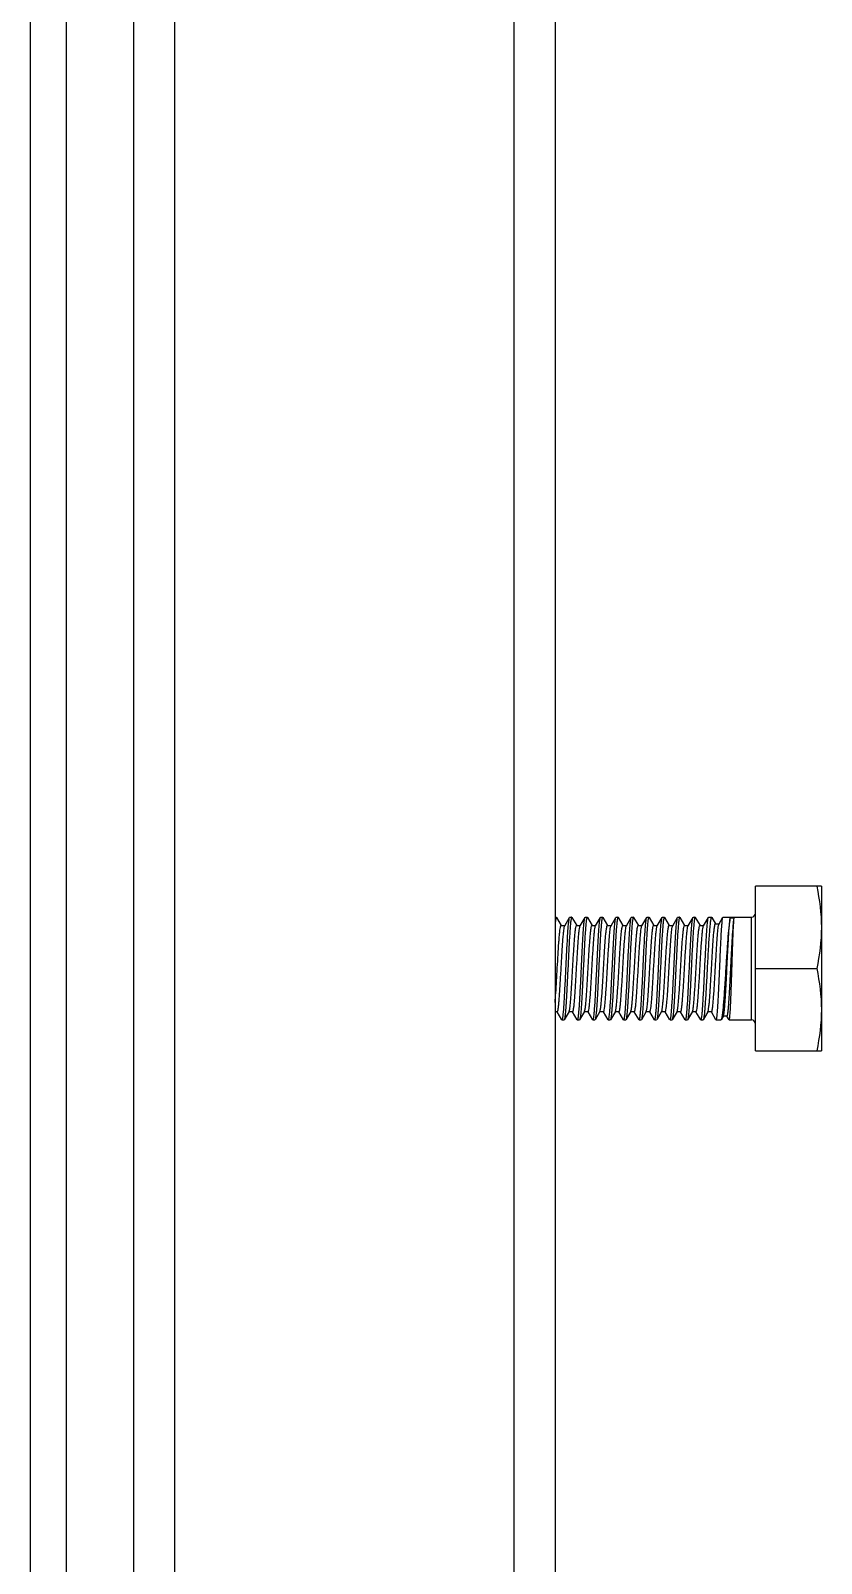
# Model space of a CAD drawing. Header units: inches. Extents: x -1293886 to -986005, y -15154 to 203628.
# Drawn here: x -1241592 to -1241330, y 86921 to 87429 of the extents above; entities that cross this region are included whole.
import ezdxf

# ---------------------------------------------------------------- set-up
doc = ezdxf.new("R2010")
doc.units = ezdxf.units.IN
doc.header["$LTSCALE"] = 100
doc.header["$MEASUREMENT"] = 0
doc.layers.add('W_DIM', color=4, linetype='Continuous')

# ---------------------------------------------------------------- blocks, each defined once
blk = doc.blocks.new('1111')
at = {"layer": 'W_DIM', "color": 7}
for p, q in [((-2281077.99, 1711095.34), (-2281077.99, 1712238.08)), ((-2281066.07, 1711244.55), (-2281066.07, 1712187.7)), ((-2281043.92, 1712124), (-2281043.92, 1710992.58)), ((-2281030.28, 1712124), (-2281030.28, 1710992.58)), ((-2280917.82, 1712124), (-2280917.82, 1710992.58)), ((-2280904.19, 1712124), (-2280904.19, 1710992.58)), ((-2280815.92, 1711646.04), (-2280837.73, 1711646.04)), ((-2280837.73, 1711591.52), (-2280837.73, 1711646.04)), ((-2280815.92, 1711646.04), (-2280815.92, 1711591.52)), ((-2280904.19, 1711635.82), (-2280903.76, 1711635.82)), ((-2280903.7, 1711635.76), (-2280903.76, 1711635.82)), ((-2280903.7, 1711635.76), (-2280902.13, 1711633.06)), ((-2280902.17, 1711633.06), (-2280900.93, 1711633.06)), ((-2280900.97, 1711632.99), (-2280899.36, 1711635.76)), ((-2280899.36, 1711635.76), (-2280899.29, 1711635.82)), ((-2280899.29, 1711635.82), (-2280898.65, 1711635.82)), ((-2280898.58, 1711635.76), (-2280898.65, 1711635.82)), ((-2280898.58, 1711635.76), (-2280897.02, 1711633.06)), ((-2280897.06, 1711633.06), (-2280895.82, 1711633.06)), ((-2280895.86, 1711632.99), (-2280894.25, 1711635.76)), ((-2280894.25, 1711635.76), (-2280894.18, 1711635.82)), ((-2280894.18, 1711635.82), (-2280893.54, 1711635.82)), ((-2280893.47, 1711635.76), (-2280893.54, 1711635.82)), ((-2280893.47, 1711635.76), (-2280891.91, 1711633.06)), ((-2280891.95, 1711633.06), (-2280890.71, 1711633.06)), ((-2280890.75, 1711632.99), (-2280889.13, 1711635.76)), ((-2280889.13, 1711635.76), (-2280889.07, 1711635.82)), ((-2280889.07, 1711635.82), (-2280888.43, 1711635.82)), ((-2280888.36, 1711635.76), (-2280888.43, 1711635.82)), ((-2280888.36, 1711635.76), (-2280886.79, 1711633.06)), ((-2280886.83, 1711633.06), (-2280885.6, 1711633.06)), ((-2280885.64, 1711632.99), (-2280884.02, 1711635.76)), ((-2280884.02, 1711635.76), (-2280883.96, 1711635.82)), ((-2280883.96, 1711635.82), (-2280883.32, 1711635.82)), ((-2280883.25, 1711635.76), (-2280883.32, 1711635.82)), ((-2280883.25, 1711635.76), (-2280881.68, 1711633.06)), ((-2280881.72, 1711633.06), (-2280880.48, 1711633.06)), ((-2280880.52, 1711632.99), (-2280878.91, 1711635.76)), ((-2280878.91, 1711635.76), (-2280878.84, 1711635.82)), ((-2280878.84, 1711635.82), (-2280878.2, 1711635.82)), ((-2280878.14, 1711635.76), (-2280876.57, 1711633.06)), ((-2280876.61, 1711633.06), (-2280875.37, 1711633.06)), ((-2280875.41, 1711632.99), (-2280873.8, 1711635.76)), ((-2280873.8, 1711635.76), (-2280873.73, 1711635.82)), ((-2280873.73, 1711635.82), (-2280873.09, 1711635.82)), ((-2280873.02, 1711635.76), (-2280873.09, 1711635.82)), ((-2280873.02, 1711635.76), (-2280871.46, 1711633.06)), ((-2280871.5, 1711633.06), (-2280870.26, 1711633.06)), ((-2280870.3, 1711632.99), (-2280868.69, 1711635.76)), ((-2280868.69, 1711635.76), (-2280868.62, 1711635.82)), ((-2280868.62, 1711635.82), (-2280867.98, 1711635.82)), ((-2280867.91, 1711635.76), (-2280867.98, 1711635.82)), ((-2280867.91, 1711635.76), (-2280866.35, 1711633.06)), ((-2280866.39, 1711633.06), (-2280865.15, 1711633.06)), ((-2280865.19, 1711632.99), (-2280863.58, 1711635.76)), ((-2280863.58, 1711635.76), (-2280863.51, 1711635.82)), ((-2280863.51, 1711635.82), (-2280862.87, 1711635.82)), ((-2280862.8, 1711635.76), (-2280862.87, 1711635.82)), ((-2280862.8, 1711635.76), (-2280861.23, 1711633.06)), ((-2280861.27, 1711633.06), (-2280860.04, 1711633.06)), ((-2280860.08, 1711632.99), (-2280858.46, 1711635.76)), ((-2280858.46, 1711635.76), (-2280858.4, 1711635.82)), ((-2280858.4, 1711635.82), (-2280857.76, 1711635.82)), ((-2280857.69, 1711635.76), (-2280856.12, 1711633.06)), ((-2280856.16, 1711633.06), (-2280854.92, 1711633.06)), ((-2280854.96, 1711632.99), (-2280853.35, 1711635.76)), ((-2280853.35, 1711635.76), (-2280853.28, 1711635.82)), ((-2280853.28, 1711635.82), (-2280852.32, 1711635.82)), ((-2280852.23, 1711635.74), (-2280852.32, 1711635.82)), ((-2280852.23, 1711635.74), (-2280851, 1711633.63)), ((-2280851.04, 1711633.63), (-2280849.8, 1711633.63)), ((-2280849.84, 1711633.56), (-2280848.55, 1711635.78)), ((-2280848.55, 1711635.78), (-2280848.5, 1711635.82)), ((-2280848.5, 1711635.82), (-2280839.1, 1711635.82)), ((-2280844.84, 1711635.43), (-2280846.11, 1711635.43)), ((-2280839.1, 1711601.74), (-2280839.1, 1711635.82)), ((-2280837.73, 1711618.78), (-2280817.46, 1711618.78)), ((-2280903.45, 1711604.5), (-2280904.19, 1711604.5)), ((-2280901.91, 1711601.8), (-2280903.49, 1711604.5)), ((-2280901.91, 1711601.8), (-2280901.85, 1711601.74)), ((-2280901.85, 1711601.74), (-2280901.21, 1711601.74)), ((-2280901.14, 1711601.8), (-2280901.21, 1711601.74)), ((-2280899.53, 1711604.57), (-2280901.14, 1711601.8)), ((-2280898.34, 1711604.5), (-2280899.57, 1711604.5)), ((-2280899.53, 1711604.57), (-2280899.49, 1711604.66)), ((-2280896.8, 1711601.8), (-2280898.38, 1711604.5)), ((-2280896.8, 1711601.8), (-2280896.74, 1711601.74)), ((-2280896.74, 1711601.74), (-2280896.1, 1711601.74)), ((-2280896.03, 1711601.8), (-2280896.1, 1711601.74)), ((-2280894.42, 1711604.57), (-2280896.03, 1711601.8)), ((-2280893.22, 1711604.5), (-2280894.46, 1711604.5)), ((-2280894.42, 1711604.57), (-2280894.38, 1711604.66)), ((-2280891.69, 1711601.8), (-2280893.26, 1711604.5)), ((-2280891.69, 1711601.8), (-2280891.62, 1711601.74)), ((-2280891.62, 1711601.74), (-2280890.98, 1711601.74)), ((-2280890.92, 1711601.8), (-2280890.98, 1711601.74)), ((-2280889.31, 1711604.57), (-2280890.92, 1711601.8)), ((-2280888.11, 1711604.5), (-2280889.35, 1711604.5)), ((-2280889.31, 1711604.57), (-2280889.27, 1711604.65)), ((-2280886.58, 1711601.8), (-2280888.15, 1711604.5)), ((-2280886.58, 1711601.8), (-2280886.51, 1711601.74)), ((-2280886.51, 1711601.74), (-2280885.87, 1711601.74)), ((-2280885.8, 1711601.8), (-2280885.87, 1711601.74)), ((-2280884.2, 1711604.57), (-2280885.8, 1711601.8)), ((-2280883, 1711604.5), (-2280884.24, 1711604.5)), ((-2280884.2, 1711604.57), (-2280884.16, 1711604.65)), ((-2280881.47, 1711601.8), (-2280883.04, 1711604.5)), ((-2280881.47, 1711601.8), (-2280881.4, 1711601.74)), ((-2280881.4, 1711601.74), (-2280880.76, 1711601.74)), ((-2280880.69, 1711601.8), (-2280880.76, 1711601.74)), ((-2280879.09, 1711604.57), (-2280880.69, 1711601.8)), ((-2280877.89, 1711604.5), (-2280879.13, 1711604.5)), ((-2280879.09, 1711604.57), (-2280879.05, 1711604.65)), ((-2280876.35, 1711601.8), (-2280877.93, 1711604.5)), ((-2280876.35, 1711601.8), (-2280876.29, 1711601.74)), ((-2280876.29, 1711601.74), (-2280875.65, 1711601.74)), ((-2280875.58, 1711601.8), (-2280875.65, 1711601.74)), ((-2280873.97, 1711604.57), (-2280875.58, 1711601.8)), ((-2280872.78, 1711604.5), (-2280874.01, 1711604.5)), ((-2280871.24, 1711601.8), (-2280872.82, 1711604.5)), ((-2280871.24, 1711601.8), (-2280871.18, 1711601.74)), ((-2280871.18, 1711601.74), (-2280870.54, 1711601.74)), ((-2280868.86, 1711604.57), (-2280870.47, 1711601.8)), ((-2280867.66, 1711604.5), (-2280868.9, 1711604.5)), ((-2280868.86, 1711604.57), (-2280868.83, 1711604.64)), ((-2280866.13, 1711601.8), (-2280867.7, 1711604.5)), ((-2280866.06, 1711601.74), (-2280865.42, 1711601.74)), ((-2280865.36, 1711601.8), (-2280865.42, 1711601.74)), ((-2280863.75, 1711604.57), (-2280865.36, 1711601.8)), ((-2280862.55, 1711604.5), (-2280863.79, 1711604.5)), ((-2280863.75, 1711604.57), (-2280863.72, 1711604.64)), ((-2280861.02, 1711601.8), (-2280862.59, 1711604.5)), ((-2280861.02, 1711601.8), (-2280860.95, 1711601.74)), ((-2280860.95, 1711601.74), (-2280860.31, 1711601.74)), ((-2280860.24, 1711601.8), (-2280860.31, 1711601.74)), ((-2280858.64, 1711604.57), (-2280860.24, 1711601.8)), ((-2280857.44, 1711604.5), (-2280858.68, 1711604.5)), ((-2280858.64, 1711604.57), (-2280858.61, 1711604.63)), ((-2280855.91, 1711601.8), (-2280857.48, 1711604.5)), ((-2280855.91, 1711601.8), (-2280855.84, 1711601.74)), ((-2280855.84, 1711601.74), (-2280855.14, 1711601.74)), ((-2280855.07, 1711601.81), (-2280855.14, 1711601.74)), ((-2280853.52, 1711604.47), (-2280855.07, 1711601.81)), ((-2280852.32, 1711604.4), (-2280853.56, 1711604.4)), ((-2280850.84, 1711601.79), (-2280852.36, 1711604.4)), ((-2280850.84, 1711601.79), (-2280850.78, 1711601.74)), ((-2280850.78, 1711601.74), (-2280849.24, 1711601.74)), ((-2280849.13, 1711601.83), (-2280849.24, 1711601.74)), ((-2280848.4, 1711603.09), (-2280849.13, 1711601.83)), ((-2280847.2, 1711603.03), (-2280848.44, 1711603.03)), ((-2280846.5, 1711601.77), (-2280847.22, 1711603.01)), ((-2280846.5, 1711601.77), (-2280846.47, 1711601.74)), ((-2280846.47, 1711601.74), (-2280839.1, 1711601.74)), ((-2280837.73, 1711591.52), (-2280815.92, 1711591.52))]:
    blk.add_line(p, q, dxfattribs=at)
for centre, start, end in [((-2280839.1, 1711637.18), 270, 0), ((-2280839.1, 1711600.38), 0, 90)]:
    blk.add_arc(centre, 1.36, start, end, dxfattribs=at)
for points in [[(-2280817.46, 1711646.04), (-2280816.52, 1711641.57), (-2280815.92, 1711636.98), (-2280815.92, 1711632.41)], [(-2280815.92, 1711632.41), (-2280815.92, 1711627.84), (-2280816.52, 1711623.25), (-2280817.46, 1711618.78)], [(-2280817.46, 1711618.78), (-2280816.52, 1711614.3), (-2280815.92, 1711609.72), (-2280815.92, 1711605.15)], [(-2280815.92, 1711605.15), (-2280815.92, 1711600.58), (-2280816.52, 1711595.99), (-2280817.46, 1711591.52)]]:
    blk.add_open_spline(points, degree=3, dxfattribs=at)
for points, knots in [([(-2280903.76, 1711635.82), (-2280903.82, 1711635.82), (-2280903.91, 1711635.55), (-2280904, 1711635.17), (-2280904.1, 1711634.42), (-2280904.16, 1711633.86), (-2280904.19, 1711633.53)], [0, 0, 0, 0, 0.077049, 0.268055, 0.577055, 1, 1, 1, 1]), ([(-2280904.19, 1711607.49), (-2280904.09, 1711608.56), (-2280903.91, 1711610.95), (-2280903.67, 1711614.81), (-2280903.43, 1711619.04), (-2280903.19, 1711623.25), (-2280902.98, 1711626.56), (-2280902.81, 1711628.89), (-2280902.69, 1711630.31), (-2280902.57, 1711631.43), (-2280902.45, 1711632.3), (-2280902.34, 1711632.75), (-2280902.24, 1711633.06), (-2280902.17, 1711633.06)], [0, 0, 0, 0, 0.125273, 0.280526, 0.451, 0.620464, 0.772784, 0.837888, 0.893492, 0.938284, 0.971239, 0.991709, 1, 1, 1, 1]), ([(-2280903.45, 1711604.5), (-2280903.41, 1711604.5), (-2280903.34, 1711604.6), (-2280903.24, 1711604.93), (-2280903.1, 1711605.68), (-2280902.96, 1711606.9), (-2280902.81, 1711608.56), (-2280902.66, 1711610.59), (-2280902.51, 1711612.91), (-2280902.36, 1711615.44), (-2280902.16, 1711618.97), (-2280901.96, 1711622.47), (-2280901.75, 1711625.81), (-2280901.6, 1711628), (-2280901.45, 1711629.85), (-2280901.31, 1711631.31), (-2280901.16, 1711632.3), (-2280901.06, 1711632.83), (-2280900.97, 1711632.99)], [0, 0, 0, 0, 0.003516, 0.010771, 0.037949, 0.081609, 0.140308, 0.211978, 0.294061, 0.383613, 0.477416, 0.664254, 0.750571, 0.827952, 0.893624, 0.945254, 0.981055, 1, 1, 1, 1]), ([(-2280900.57, 1711618.78), (-2280900.47, 1711620.84), (-2280900.33, 1711623.85), (-2280900.12, 1711627.7), (-2280899.98, 1711630.19), (-2280899.83, 1711632.28), (-2280899.7, 1711633.92), (-2280899.54, 1711635.02), (-2280899.45, 1711635.6), (-2280899.36, 1711635.76)], [0, 0, 0, 0, 0.364023, 0.530311, 0.678342, 0.803036, 0.90014, 0.966414, 1, 1, 1, 1]), ([(-2280898.65, 1711635.82), (-2280898.69, 1711635.82), (-2280898.76, 1711635.68), (-2280898.82, 1711635.45), (-2280898.9, 1711635.03), (-2280899.02, 1711634.19), (-2280899.15, 1711632.77), (-2280899.31, 1711630.68), (-2280899.46, 1711628.13), (-2280899.62, 1711625.22), (-2280899.77, 1711622.06), (-2280899.88, 1711619.89), (-2280899.93, 1711618.78)], [0, 0, 0, 0, 0.006679, 0.021742, 0.04591, 0.079126, 0.171519, 0.295578, 0.446611, 0.618856, 0.8057, 1, 1, 1, 1]), ([(-2280899.49, 1711604.66), (-2280899.41, 1711604.87), (-2280899.31, 1711605.46), (-2280899.16, 1711606.56), (-2280899.02, 1711608.09), (-2280898.81, 1711610.8), (-2280898.56, 1711614.77), (-2280898.33, 1711618.97), (-2280898.13, 1711622.44), (-2280897.98, 1711624.91), (-2280897.83, 1711627.16), (-2280897.68, 1711629.13), (-2280897.53, 1711630.74), (-2280897.4, 1711631.92), (-2280897.26, 1711632.64), (-2280897.16, 1711632.96), (-2280897.09, 1711633.06), (-2280897.06, 1711633.06)], [0, 0, 0, 0, 0.023139, 0.062463, 0.116774, 0.184236, 0.348936, 0.533941, 0.62611, 0.713772, 0.793885, 0.863675, 0.920735, 0.963127, 0.989505, 0.996557, 1, 1, 1, 1]), ([(-2280898.34, 1711604.5), (-2280898.3, 1711604.5), (-2280898.23, 1711604.6), (-2280898.13, 1711604.93), (-2280897.99, 1711605.68), (-2280897.85, 1711606.9), (-2280897.7, 1711608.56), (-2280897.55, 1711610.59), (-2280897.4, 1711612.91), (-2280897.25, 1711615.44), (-2280897.05, 1711618.97), (-2280896.85, 1711622.47), (-2280896.64, 1711625.81), (-2280896.49, 1711628), (-2280896.34, 1711629.85), (-2280896.2, 1711631.31), (-2280896.05, 1711632.3), (-2280895.95, 1711632.83), (-2280895.86, 1711632.99)], [0, 0, 0, 0, 0.003516, 0.010771, 0.037949, 0.081609, 0.140308, 0.211978, 0.294061, 0.383613, 0.477416, 0.664254, 0.750571, 0.827952, 0.893624, 0.945254, 0.981055, 1, 1, 1, 1]), ([(-2280895.46, 1711618.78), (-2280895.36, 1711620.84), (-2280895.22, 1711623.85), (-2280895.01, 1711627.7), (-2280894.87, 1711630.19), (-2280894.72, 1711632.28), (-2280894.58, 1711633.92), (-2280894.43, 1711635.02), (-2280894.34, 1711635.6), (-2280894.25, 1711635.76)], [0, 0, 0, 0, 0.364021, 0.530313, 0.678345, 0.803036, 0.900138, 0.966413, 1, 1, 1, 1]), ([(-2280893.54, 1711635.82), (-2280893.58, 1711635.82), (-2280893.65, 1711635.68), (-2280893.71, 1711635.45), (-2280893.79, 1711635.03), (-2280893.9, 1711634.19), (-2280894.04, 1711632.77), (-2280894.19, 1711630.68), (-2280894.35, 1711628.13), (-2280894.5, 1711625.22), (-2280894.66, 1711622.06), (-2280894.76, 1711619.89), (-2280894.82, 1711618.78)], [0, 0, 0, 0, 0.006669, 0.021718, 0.045876, 0.079084, 0.171468, 0.295521, 0.446556, 0.618814, 0.805682, 1, 1, 1, 1]), ([(-2280894.38, 1711604.66), (-2280894.3, 1711604.86), (-2280894.2, 1711605.45), (-2280894.05, 1711606.55), (-2280893.91, 1711608.07), (-2280893.7, 1711610.79), (-2280893.45, 1711614.75), (-2280893.21, 1711618.96), (-2280893.01, 1711622.43), (-2280892.87, 1711624.9), (-2280892.72, 1711627.16), (-2280892.57, 1711629.12), (-2280892.42, 1711630.73), (-2280892.29, 1711631.91), (-2280892.15, 1711632.64), (-2280892.05, 1711632.96), (-2280891.98, 1711633.06), (-2280891.95, 1711633.06)], [0, 0, 0, 0, 0.023, 0.06221, 0.116433, 0.183837, 0.348506, 0.533571, 0.625793, 0.713517, 0.793694, 0.863545, 0.920659, 0.963092, 0.989496, 0.996554, 1, 1, 1, 1]), ([(-2280893.22, 1711604.5), (-2280893.19, 1711604.5), (-2280893.12, 1711604.6), (-2280893.01, 1711604.93), (-2280892.88, 1711605.68), (-2280892.74, 1711606.9), (-2280892.59, 1711608.56), (-2280892.44, 1711610.59), (-2280892.29, 1711612.91), (-2280892.14, 1711615.44), (-2280891.93, 1711618.97), (-2280891.74, 1711622.47), (-2280891.53, 1711625.81), (-2280891.38, 1711628), (-2280891.23, 1711629.85), (-2280891.09, 1711631.31), (-2280890.93, 1711632.3), (-2280890.84, 1711632.83), (-2280890.75, 1711632.99)], [0, 0, 0, 0, 0.003516, 0.010771, 0.037949, 0.081609, 0.140308, 0.211978, 0.294061, 0.383613, 0.477416, 0.664254, 0.750571, 0.827952, 0.893624, 0.945254, 0.981055, 1, 1, 1, 1]), ([(-2280890.35, 1711618.78), (-2280890.25, 1711620.84), (-2280890.1, 1711623.85), (-2280889.9, 1711627.7), (-2280889.75, 1711630.19), (-2280889.6, 1711632.28), (-2280889.47, 1711633.92), (-2280889.31, 1711635.02), (-2280889.23, 1711635.6), (-2280889.13, 1711635.76)], [0, 0, 0, 0, 0.364026, 0.530319, 0.678348, 0.803035, 0.900137, 0.966414, 1, 1, 1, 1]), ([(-2280888.43, 1711635.82), (-2280888.47, 1711635.82), (-2280888.54, 1711635.68), (-2280888.6, 1711635.45), (-2280888.68, 1711635.03), (-2280888.79, 1711634.19), (-2280888.93, 1711632.77), (-2280889.08, 1711630.68), (-2280889.24, 1711628.12), (-2280889.39, 1711625.22), (-2280889.55, 1711622.06), (-2280889.65, 1711619.89), (-2280889.71, 1711618.78)], [0, 0, 0, 0, 0.00669, 0.021765, 0.045943, 0.079167, 0.171572, 0.295635, 0.446661, 0.618889, 0.805716, 1, 1, 1, 1]), ([(-2280889.27, 1711604.65), (-2280889.19, 1711604.86), (-2280889.09, 1711605.44), (-2280888.94, 1711606.54), (-2280888.8, 1711608.06), (-2280888.59, 1711610.78), (-2280888.34, 1711614.74), (-2280888.1, 1711618.94), (-2280887.9, 1711622.42), (-2280887.75, 1711624.89), (-2280887.61, 1711627.15), (-2280887.46, 1711629.12), (-2280887.31, 1711630.73), (-2280887.17, 1711631.91), (-2280887.04, 1711632.64), (-2280886.94, 1711632.96), (-2280886.87, 1711633.06), (-2280886.83, 1711633.06)], [0, 0, 0, 0, 0.022862, 0.061956, 0.116091, 0.183437, 0.348074, 0.5332, 0.625476, 0.713261, 0.793503, 0.863416, 0.920583, 0.963057, 0.989487, 0.996552, 1, 1, 1, 1]), ([(-2280888.11, 1711604.5), (-2280888.08, 1711604.5), (-2280888, 1711604.6), (-2280887.9, 1711604.93), (-2280887.77, 1711605.68), (-2280887.63, 1711606.9), (-2280887.48, 1711608.56), (-2280887.33, 1711610.59), (-2280887.18, 1711612.91), (-2280887.03, 1711615.44), (-2280886.82, 1711618.97), (-2280886.63, 1711622.47), (-2280886.42, 1711625.81), (-2280886.27, 1711628), (-2280886.12, 1711629.85), (-2280885.98, 1711631.31), (-2280885.82, 1711632.3), (-2280885.73, 1711632.83), (-2280885.64, 1711632.99)], [0, 0, 0, 0, 0.003516, 0.010771, 0.037949, 0.081609, 0.140308, 0.211978, 0.294061, 0.383613, 0.477416, 0.664254, 0.750571, 0.827952, 0.893624, 0.945254, 0.981055, 1, 1, 1, 1]), ([(-2280885.23, 1711618.78), (-2280885.14, 1711620.84), (-2280884.99, 1711623.85), (-2280884.79, 1711627.7), (-2280884.64, 1711630.19), (-2280884.49, 1711632.28), (-2280884.36, 1711633.92), (-2280884.2, 1711635.02), (-2280884.12, 1711635.6), (-2280884.02, 1711635.76)], [0, 0, 0, 0, 0.364024, 0.530311, 0.678342, 0.803035, 0.900139, 0.966414, 1, 1, 1, 1]), ([(-2280883.32, 1711635.82), (-2280883.35, 1711635.82), (-2280883.43, 1711635.68), (-2280883.49, 1711635.45), (-2280883.57, 1711635.03), (-2280883.68, 1711634.19), (-2280883.82, 1711632.77), (-2280883.97, 1711630.68), (-2280884.12, 1711628.13), (-2280884.28, 1711625.22), (-2280884.44, 1711622.06), (-2280884.54, 1711619.89), (-2280884.59, 1711618.78)], [0, 0, 0, 0, 0.006677, 0.021735, 0.045901, 0.079116, 0.171512, 0.295573, 0.4466, 0.618843, 0.805694, 1, 1, 1, 1]), ([(-2280884.16, 1711604.65), (-2280884.08, 1711604.85), (-2280883.98, 1711605.44), (-2280883.83, 1711606.52), (-2280883.69, 1711608.05), (-2280883.48, 1711610.76), (-2280883.23, 1711614.73), (-2280882.99, 1711618.93), (-2280882.79, 1711622.4), (-2280882.64, 1711624.88), (-2280882.49, 1711627.14), (-2280882.35, 1711629.11), (-2280882.2, 1711630.73), (-2280882.06, 1711631.91), (-2280881.93, 1711632.64), (-2280881.83, 1711632.96), (-2280881.75, 1711633.06), (-2280881.72, 1711633.06)], [0, 0, 0, 0, 0.022723, 0.061701, 0.115749, 0.183037, 0.347642, 0.532829, 0.625158, 0.713005, 0.793312, 0.863286, 0.920506, 0.963022, 0.989478, 0.99655, 1, 1, 1, 1]), ([(-2280883, 1711604.5), (-2280882.97, 1711604.5), (-2280882.89, 1711604.6), (-2280882.79, 1711604.93), (-2280882.65, 1711605.68), (-2280882.52, 1711606.9), (-2280882.37, 1711608.56), (-2280882.22, 1711610.59), (-2280882.06, 1711612.91), (-2280881.91, 1711615.44), (-2280881.71, 1711618.97), (-2280881.51, 1711622.47), (-2280881.31, 1711625.81), (-2280881.16, 1711628), (-2280881, 1711629.85), (-2280880.86, 1711631.31), (-2280880.71, 1711632.3), (-2280880.61, 1711632.83), (-2280880.52, 1711632.99)], [0, 0, 0, 0, 0.003516, 0.010771, 0.037949, 0.081609, 0.140308, 0.211978, 0.294061, 0.383613, 0.477416, 0.664254, 0.750571, 0.827952, 0.893624, 0.945254, 0.981055, 1, 1, 1, 1]), ([(-2280880.12, 1711618.78), (-2280880.02, 1711620.84), (-2280879.88, 1711623.85), (-2280879.68, 1711627.7), (-2280879.53, 1711630.19), (-2280879.38, 1711632.28), (-2280879.25, 1711633.92), (-2280879.09, 1711635.02), (-2280879.01, 1711635.6), (-2280878.91, 1711635.76)], [0, 0, 0, 0, 0.364026, 0.530313, 0.678337, 0.803029, 0.900137, 0.966414, 1, 1, 1, 1]), ([(-2280878.2, 1711635.82), (-2280878.24, 1711635.82), (-2280878.32, 1711635.68), (-2280878.38, 1711635.45), (-2280878.46, 1711635.03), (-2280878.57, 1711634.19), (-2280878.71, 1711632.77), (-2280878.86, 1711630.67), (-2280879.01, 1711628.12), (-2280879.17, 1711625.22), (-2280879.33, 1711622.06), (-2280879.43, 1711619.89), (-2280879.48, 1711618.78)], [0, 0, 0, 0, 0.006697, 0.021777, 0.045962, 0.079191, 0.171605, 0.29567, 0.44669, 0.618909, 0.805726, 1, 1, 1, 1]), ([(-2280879.05, 1711604.65), (-2280878.97, 1711604.85), (-2280878.87, 1711605.43), (-2280878.72, 1711606.51), (-2280878.58, 1711608.03), (-2280878.36, 1711610.75), (-2280878.12, 1711614.71), (-2280877.88, 1711618.92), (-2280877.68, 1711622.39), (-2280877.53, 1711624.87), (-2280877.38, 1711627.14), (-2280877.24, 1711629.11), (-2280877.09, 1711630.73), (-2280876.95, 1711631.91), (-2280876.82, 1711632.64), (-2280876.72, 1711632.96), (-2280876.64, 1711633.06), (-2280876.61, 1711633.06)], [0, 0, 0, 0, 0.022584, 0.061447, 0.115407, 0.182636, 0.34721, 0.532457, 0.62484, 0.712749, 0.79312, 0.863155, 0.920429, 0.962986, 0.989469, 0.996548, 1, 1, 1, 1]), ([(-2280878.14, 1711635.76), (-2280878.15, 1711635.78), (-2280878.16, 1711635.8), (-2280878.19, 1711635.82), (-2280878.2, 1711635.82)], [0, 0, 0, 0, 0.600612, 1, 1, 1, 1]), ([(-2280877.89, 1711604.5), (-2280877.85, 1711604.5), (-2280877.78, 1711604.6), (-2280877.68, 1711604.93), (-2280877.54, 1711605.68), (-2280877.4, 1711606.9), (-2280877.25, 1711608.56), (-2280877.1, 1711610.59), (-2280876.95, 1711612.91), (-2280876.8, 1711615.44), (-2280876.6, 1711618.97), (-2280876.4, 1711622.47), (-2280876.19, 1711625.81), (-2280876.04, 1711628), (-2280875.89, 1711629.85), (-2280875.75, 1711631.31), (-2280875.6, 1711632.3), (-2280875.5, 1711632.83), (-2280875.41, 1711632.99)], [0, 0, 0, 0, 0.003516, 0.010772, 0.037949, 0.081609, 0.140308, 0.211978, 0.294061, 0.383612, 0.477416, 0.664254, 0.750571, 0.827952, 0.893624, 0.945254, 0.981055, 1, 1, 1, 1]), ([(-2280875.01, 1711618.78), (-2280874.91, 1711620.84), (-2280874.77, 1711623.85), (-2280874.56, 1711627.7), (-2280874.42, 1711630.19), (-2280874.27, 1711632.28), (-2280874.14, 1711633.92), (-2280873.98, 1711635.02), (-2280873.89, 1711635.6), (-2280873.8, 1711635.76)], [0, 0, 0, 0, 0.364026, 0.530312, 0.67834, 0.803034, 0.90014, 0.966415, 1, 1, 1, 1]), ([(-2280873.09, 1711635.82), (-2280873.13, 1711635.82), (-2280873.21, 1711635.68), (-2280873.26, 1711635.45), (-2280873.35, 1711635.03), (-2280873.46, 1711634.19), (-2280873.59, 1711632.77), (-2280873.75, 1711630.68), (-2280873.9, 1711628.13), (-2280874.06, 1711625.22), (-2280874.21, 1711622.06), (-2280874.32, 1711619.89), (-2280874.37, 1711618.78)], [0, 0, 0, 0, 0.006686, 0.021757, 0.045931, 0.079152, 0.171553, 0.295615, 0.446644, 0.618879, 0.805711, 1, 1, 1, 1]), ([(-2280873.94, 1711604.64), (-2280873.86, 1711604.84), (-2280873.76, 1711605.42), (-2280873.61, 1711606.5), (-2280873.47, 1711608.02), (-2280873.25, 1711610.73), (-2280873.01, 1711614.7), (-2280872.77, 1711618.91), (-2280872.57, 1711622.38), (-2280872.42, 1711624.86), (-2280872.27, 1711627.13), (-2280872.12, 1711629.11), (-2280871.98, 1711630.72), (-2280871.84, 1711631.91), (-2280871.7, 1711632.64), (-2280871.6, 1711632.96), (-2280871.53, 1711633.06), (-2280871.5, 1711633.06)], [0, 0, 0, 0, 0.022445, 0.061192, 0.115065, 0.182235, 0.346776, 0.532084, 0.624521, 0.712492, 0.792928, 0.863025, 0.920353, 0.962951, 0.98946, 0.996545, 1, 1, 1, 1]), ([(-2280872.78, 1711604.5), (-2280872.74, 1711604.5), (-2280872.67, 1711604.6), (-2280872.57, 1711604.93), (-2280872.43, 1711605.68), (-2280872.29, 1711606.9), (-2280872.14, 1711608.56), (-2280871.99, 1711610.59), (-2280871.84, 1711612.91), (-2280871.69, 1711615.44), (-2280871.49, 1711618.97), (-2280871.29, 1711622.47), (-2280871.08, 1711625.81), (-2280870.93, 1711628), (-2280870.78, 1711629.85), (-2280870.64, 1711631.31), (-2280870.49, 1711632.3), (-2280870.39, 1711632.83), (-2280870.3, 1711632.99)], [0, 0, 0, 0, 0.003516, 0.010772, 0.037949, 0.081609, 0.140308, 0.211978, 0.294061, 0.383612, 0.477416, 0.664253, 0.750571, 0.827952, 0.893624, 0.945254, 0.981055, 1, 1, 1, 1]), ([(-2280869.9, 1711618.78), (-2280869.8, 1711620.84), (-2280869.66, 1711623.85), (-2280869.45, 1711627.7), (-2280869.31, 1711630.19), (-2280869.16, 1711632.28), (-2280869.02, 1711633.92), (-2280868.87, 1711635.02), (-2280868.78, 1711635.6), (-2280868.69, 1711635.76)], [0, 0, 0, 0, 0.364021, 0.530311, 0.678343, 0.803036, 0.90014, 0.966414, 1, 1, 1, 1]), ([(-2280867.98, 1711635.82), (-2280868.02, 1711635.82), (-2280868.09, 1711635.68), (-2280868.15, 1711635.45), (-2280868.23, 1711635.03), (-2280868.35, 1711634.19), (-2280868.48, 1711632.77), (-2280868.63, 1711630.68), (-2280868.79, 1711628.13), (-2280868.94, 1711625.22), (-2280869.1, 1711622.06), (-2280869.2, 1711619.89), (-2280869.26, 1711618.78)], [0, 0, 0, 0, 0.006676, 0.021736, 0.045901, 0.079115, 0.171505, 0.295563, 0.446596, 0.618846, 0.805696, 1, 1, 1, 1]), ([(-2280868.83, 1711604.64), (-2280868.75, 1711604.84), (-2280868.64, 1711605.41), (-2280868.5, 1711606.49), (-2280868.36, 1711608.01), (-2280868.14, 1711610.72), (-2280867.9, 1711614.68), (-2280867.66, 1711618.89), (-2280867.46, 1711622.37), (-2280867.31, 1711624.86), (-2280867.16, 1711627.13), (-2280867.01, 1711629.1), (-2280866.86, 1711630.72), (-2280866.73, 1711631.91), (-2280866.59, 1711632.64), (-2280866.49, 1711632.96), (-2280866.42, 1711633.06), (-2280866.39, 1711633.06)], [0, 0, 0, 0, 0.022306, 0.060937, 0.114721, 0.181834, 0.346342, 0.531711, 0.624202, 0.712235, 0.792736, 0.862894, 0.920276, 0.962916, 0.98945, 0.996543, 1, 1, 1, 1]), ([(-2280867.66, 1711604.5), (-2280867.63, 1711604.5), (-2280867.56, 1711604.6), (-2280867.45, 1711604.93), (-2280867.32, 1711605.68), (-2280867.18, 1711606.9), (-2280867.03, 1711608.56), (-2280866.88, 1711610.59), (-2280866.73, 1711612.91), (-2280866.58, 1711615.44), (-2280866.37, 1711618.97), (-2280866.18, 1711622.47), (-2280865.97, 1711625.81), (-2280865.82, 1711628), (-2280865.67, 1711629.85), (-2280865.53, 1711631.31), (-2280865.37, 1711632.3), (-2280865.28, 1711632.83), (-2280865.19, 1711632.99)], [0, 0, 0, 0, 0.003515, 0.010772, 0.037949, 0.081609, 0.140308, 0.211978, 0.294061, 0.383612, 0.477415, 0.664253, 0.750571, 0.827952, 0.893624, 0.945254, 0.981055, 1, 1, 1, 1]), ([(-2280864.79, 1711618.78), (-2280864.69, 1711620.84), (-2280864.54, 1711623.85), (-2280864.34, 1711627.7), (-2280864.19, 1711630.19), (-2280864.04, 1711632.28), (-2280863.91, 1711633.92), (-2280863.75, 1711635.02), (-2280863.67, 1711635.6), (-2280863.58, 1711635.76)], [0, 0, 0, 0, 0.364021, 0.530314, 0.678346, 0.803036, 0.900137, 0.966413, 1, 1, 1, 1]), ([(-2280862.87, 1711635.82), (-2280862.91, 1711635.82), (-2280862.98, 1711635.68), (-2280863.04, 1711635.45), (-2280863.12, 1711635.03), (-2280863.23, 1711634.19), (-2280863.37, 1711632.77), (-2280863.52, 1711630.68), (-2280863.68, 1711628.13), (-2280863.83, 1711625.22), (-2280863.99, 1711622.06), (-2280864.09, 1711619.89), (-2280864.15, 1711618.78)], [0, 0, 0, 0, 0.006669, 0.021718, 0.045876, 0.079084, 0.171468, 0.295522, 0.446557, 0.618815, 0.805682, 1, 1, 1, 1]), ([(-2280863.72, 1711604.64), (-2280863.64, 1711604.83), (-2280863.53, 1711605.41), (-2280863.39, 1711606.48), (-2280863.24, 1711608), (-2280863.03, 1711610.7), (-2280862.79, 1711614.67), (-2280862.55, 1711618.88), (-2280862.35, 1711622.36), (-2280862.2, 1711624.85), (-2280862.05, 1711627.12), (-2280861.9, 1711629.1), (-2280861.75, 1711630.72), (-2280861.61, 1711631.91), (-2280861.48, 1711632.64), (-2280861.38, 1711632.96), (-2280861.31, 1711633.06), (-2280861.27, 1711633.06)], [0, 0, 0, 0, 0.022167, 0.060682, 0.114378, 0.181432, 0.345908, 0.531337, 0.623882, 0.711978, 0.792543, 0.862763, 0.920199, 0.962881, 0.989441, 0.996541, 1, 1, 1, 1]), ([(-2280862.55, 1711604.5), (-2280862.52, 1711604.5), (-2280862.44, 1711604.6), (-2280862.34, 1711604.93), (-2280862.21, 1711605.68), (-2280862.07, 1711606.9), (-2280861.92, 1711608.56), (-2280861.77, 1711610.59), (-2280861.62, 1711612.91), (-2280861.47, 1711615.44), (-2280861.26, 1711618.97), (-2280861.07, 1711622.47), (-2280860.86, 1711625.81), (-2280860.71, 1711628), (-2280860.56, 1711629.85), (-2280860.42, 1711631.31), (-2280860.26, 1711632.3), (-2280860.17, 1711632.83), (-2280860.08, 1711632.99)], [0, 0, 0, 0, 0.003515, 0.010772, 0.037949, 0.081609, 0.140308, 0.211978, 0.294061, 0.383612, 0.477415, 0.664253, 0.750571, 0.827952, 0.893624, 0.945254, 0.981055, 1, 1, 1, 1]), ([(-2280859.67, 1711618.78), (-2280859.58, 1711620.84), (-2280859.43, 1711623.85), (-2280859.23, 1711627.7), (-2280859.08, 1711630.19), (-2280858.93, 1711632.28), (-2280858.8, 1711633.92), (-2280858.64, 1711635.02), (-2280858.56, 1711635.6), (-2280858.46, 1711635.76)], [0, 0, 0, 0, 0.364026, 0.530319, 0.678348, 0.803035, 0.900137, 0.966414, 1, 1, 1, 1]), ([(-2280857.76, 1711635.82), (-2280857.79, 1711635.82), (-2280857.87, 1711635.68), (-2280857.93, 1711635.45), (-2280858.01, 1711635.03), (-2280858.12, 1711634.19), (-2280858.26, 1711632.77), (-2280858.41, 1711630.68), (-2280858.57, 1711628.13), (-2280858.72, 1711625.22), (-2280858.88, 1711622.06), (-2280858.98, 1711619.89), (-2280859.03, 1711618.78)], [0, 0, 0, 0, 0.006688, 0.021753, 0.045929, 0.079148, 0.171548, 0.29561, 0.446639, 0.618873, 0.805706, 1, 1, 1, 1]), ([(-2280858.61, 1711604.63), (-2280858.53, 1711604.83), (-2280858.42, 1711605.4), (-2280858.28, 1711606.47), (-2280858.13, 1711607.98), (-2280857.92, 1711610.69), (-2280857.67, 1711614.66), (-2280857.44, 1711618.87), (-2280857.24, 1711622.35), (-2280857.09, 1711624.84), (-2280856.94, 1711627.11), (-2280856.79, 1711629.09), (-2280856.64, 1711630.71), (-2280856.5, 1711631.91), (-2280856.37, 1711632.64), (-2280856.27, 1711632.96), (-2280856.2, 1711633.06), (-2280856.16, 1711633.06)], [0, 0, 0, 0, 0.022028, 0.060426, 0.114034, 0.181029, 0.345472, 0.530963, 0.623561, 0.71172, 0.79235, 0.862632, 0.920122, 0.962845, 0.989432, 0.996538, 1, 1, 1, 1]), ([(-2280857.69, 1711635.76), (-2280857.7, 1711635.78), (-2280857.71, 1711635.8), (-2280857.74, 1711635.82), (-2280857.76, 1711635.82)], [0, 0, 0, 0, 0.600476, 1, 1, 1, 1]), ([(-2280857.44, 1711604.5), (-2280857.41, 1711604.5), (-2280857.33, 1711604.6), (-2280857.23, 1711604.93), (-2280857.1, 1711605.68), (-2280856.96, 1711606.9), (-2280856.81, 1711608.56), (-2280856.66, 1711610.59), (-2280856.51, 1711612.91), (-2280856.35, 1711615.44), (-2280856.15, 1711618.97), (-2280855.95, 1711622.47), (-2280855.75, 1711625.81), (-2280855.6, 1711628), (-2280855.44, 1711629.85), (-2280855.3, 1711631.31), (-2280855.15, 1711632.3), (-2280855.06, 1711632.83), (-2280854.96, 1711632.99)], [0, 0, 0, 0, 0.003515, 0.010772, 0.037949, 0.081609, 0.140308, 0.211978, 0.294061, 0.383612, 0.477415, 0.664253, 0.750571, 0.827952, 0.893624, 0.945254, 0.981055, 1, 1, 1, 1]), ([(-2280854.56, 1711618.78), (-2280854.46, 1711620.84), (-2280854.32, 1711623.85), (-2280854.12, 1711627.7), (-2280853.97, 1711630.19), (-2280853.82, 1711632.28), (-2280853.69, 1711633.92), (-2280853.53, 1711635.02), (-2280853.45, 1711635.6), (-2280853.35, 1711635.76)], [0, 0, 0, 0, 0.364024, 0.530312, 0.678343, 0.803036, 0.90014, 0.966414, 1, 1, 1, 1]), ([(-2280852.32, 1711635.82), (-2280852.36, 1711635.82), (-2280852.45, 1711635.69), (-2280852.51, 1711635.45), (-2280852.61, 1711635.03), (-2280852.74, 1711634.19), (-2280852.89, 1711632.77), (-2280853.06, 1711630.68), (-2280853.24, 1711628.13), (-2280853.41, 1711625.22), (-2280853.59, 1711622.06), (-2280853.7, 1711619.89), (-2280853.76, 1711618.78)], [0, 0, 0, 0, 0.007187, 0.022465, 0.046744, 0.080015, 0.172417, 0.296393, 0.447275, 0.619318, 0.805937, 1, 1, 1, 1]), ([(-2280853.52, 1711604.47), (-2280853.43, 1711604.63), (-2280853.33, 1711605.18), (-2280853.18, 1711606.21), (-2280853.03, 1711607.72), (-2280852.88, 1711609.63), (-2280852.73, 1711611.88), (-2280852.52, 1711615.32), (-2280852.32, 1711618.91), (-2280852.12, 1711622.52), (-2280851.97, 1711625.1), (-2280851.82, 1711627.46), (-2280851.67, 1711629.52), (-2280851.52, 1711631.2), (-2280851.38, 1711632.43), (-2280851.24, 1711633.2), (-2280851.15, 1711633.53), (-2280851.07, 1711633.63), (-2280851.04, 1711633.63)], [0, 0, 0, 0, 0.019036, 0.055162, 0.107284, 0.173532, 0.25149, 0.338305, 0.525651, 0.619397, 0.708683, 0.790327, 0.861445, 0.919555, 0.962678, 0.989457, 0.996584, 1, 1, 1, 1]), ([(-2280852.32, 1711604.4), (-2280852.29, 1711604.4), (-2280852.21, 1711604.51), (-2280852.11, 1711604.85), (-2280851.97, 1711605.63), (-2280851.83, 1711606.89), (-2280851.68, 1711608.61), (-2280851.53, 1711610.7), (-2280851.38, 1711613.09), (-2280851.22, 1711615.7), (-2280851.02, 1711619.32), (-2280850.82, 1711622.9), (-2280850.61, 1711626.3), (-2280850.46, 1711628.52), (-2280850.31, 1711630.4), (-2280850.18, 1711631.88), (-2280850.02, 1711632.88), (-2280849.93, 1711633.41), (-2280849.84, 1711633.56)], [0, 0, 0, 0, 0.003526, 0.010871, 0.03842, 0.082642, 0.142013, 0.214376, 0.297085, 0.387117, 0.481196, 0.667858, 0.753739, 0.830507, 0.895467, 0.946372, 0.98153, 1, 1, 1, 1]), ([(-2280849.61, 1711618.78), (-2280849.52, 1711620.86), (-2280849.4, 1711623.89), (-2280849.22, 1711627.77), (-2280849.09, 1711630.27), (-2280848.95, 1711632.36), (-2280848.84, 1711633.99), (-2280848.7, 1711635.06), (-2280848.64, 1711635.62), (-2280848.55, 1711635.78)], [0, 0, 0, 0, 0.366748, 0.534004, 0.682559, 0.80722, 0.903651, 0.968552, 1, 1, 1, 1]), ([(-2280848.4, 1711603.09), (-2280848.31, 1711603.24), (-2280848.23, 1711603.77), (-2280848.08, 1711604.77), (-2280847.95, 1711606.24), (-2280847.8, 1711608.12), (-2280847.66, 1711610.35), (-2280847.46, 1711613.81), (-2280847.23, 1711618.42), (-2280846.96, 1711623.88), (-2280846.71, 1711628.79), (-2280846.44, 1711632.58), (-2280846.26, 1711634.67), (-2280846.11, 1711635.43)], [0, 0, 0, 0, 0.016498, 0.048153, 0.094091, 0.152829, 0.222461, 0.300749, 0.473185, 0.64885, 0.806645, 0.928205, 1, 1, 1, 1]), ([(-2280846.11, 1711635.43), (-2280846.2, 1711635.15), (-2280846.34, 1711634.43), (-2280846.61, 1711632.45), (-2280846.91, 1711629.07), (-2280847.26, 1711624.23), (-2280847.48, 1711620.67), (-2280847.6, 1711618.78)], [0, 0, 0, 0, 0.052104, 0.130854, 0.359409, 0.660459, 1, 1, 1, 1]), ([(-2280847.2, 1711603.03), (-2280847.16, 1711603.03), (-2280847.09, 1711603.14), (-2280847.03, 1711603.34), (-2280846.96, 1711603.7), (-2280846.85, 1711604.41), (-2280846.72, 1711605.62), (-2280846.58, 1711607.4), (-2280846.43, 1711609.58), (-2280846.28, 1711612.08), (-2280846.14, 1711614.81), (-2280845.94, 1711618.67), (-2280845.71, 1711623.38), (-2280845.45, 1711628.5), (-2280845.17, 1711632.45), (-2280844.99, 1711634.63), (-2280844.84, 1711635.43)], [0, 0, 0, 0, 0.003181, 0.009997, 0.020842, 0.035708, 0.077022, 0.132568, 0.200428, 0.278278, 0.363482, 0.453195, 0.634322, 0.798504, 0.925407, 1, 1, 1, 1]), ([(-2280845.56, 1711618.78), (-2280845.49, 1711620.67), (-2280845.38, 1711624.23), (-2280845.21, 1711629.06), (-2280845.04, 1711632.72), (-2280844.93, 1711634.71), (-2280844.84, 1711635.43)], [0, 0, 0, 0, 0.340216, 0.641739, 0.870295, 1, 1, 1, 1]), ([(-2280901.85, 1711601.74), (-2280901.81, 1711601.74), (-2280901.73, 1711601.88), (-2280901.67, 1711602.11), (-2280901.59, 1711602.53), (-2280901.48, 1711603.37), (-2280901.35, 1711604.79), (-2280901.19, 1711606.88), (-2280901.04, 1711609.43), (-2280900.88, 1711612.34), (-2280900.73, 1711615.5), (-2280900.62, 1711617.67), (-2280900.57, 1711618.78)], [0, 0, 0, 0, 0.006696, 0.021778, 0.045962, 0.079192, 0.171607, 0.295672, 0.44669, 0.618908, 0.805728, 1, 1, 1, 1]), ([(-2280899.93, 1711618.78), (-2280900.03, 1711616.71), (-2280900.17, 1711613.71), (-2280900.38, 1711609.86), (-2280900.52, 1711607.37), (-2280900.67, 1711605.28), (-2280900.8, 1711603.64), (-2280900.96, 1711602.54), (-2280901.04, 1711601.96), (-2280901.14, 1711601.8)], [0, 0, 0, 0, 0.36397, 0.530239, 0.678254, 0.802945, 0.900063, 0.966368, 1, 1, 1, 1]), ([(-2280896.74, 1711601.74), (-2280896.7, 1711601.74), (-2280896.62, 1711601.88), (-2280896.56, 1711602.11), (-2280896.48, 1711602.53), (-2280896.37, 1711603.37), (-2280896.23, 1711604.79), (-2280896.08, 1711606.88), (-2280895.93, 1711609.43), (-2280895.77, 1711612.34), (-2280895.61, 1711615.5), (-2280895.51, 1711617.67), (-2280895.46, 1711618.78)], [0, 0, 0, 0, 0.006683, 0.02175, 0.045921, 0.079139, 0.171534, 0.295592, 0.446617, 0.618856, 0.805703, 1, 1, 1, 1]), ([(-2280894.82, 1711618.78), (-2280894.92, 1711616.71), (-2280895.06, 1711613.71), (-2280895.26, 1711609.86), (-2280895.41, 1711607.37), (-2280895.56, 1711605.28), (-2280895.69, 1711603.64), (-2280895.85, 1711602.54), (-2280895.93, 1711601.96), (-2280896.03, 1711601.8)], [0, 0, 0, 0, 0.363954, 0.530216, 0.678234, 0.802928, 0.900053, 0.966366, 1, 1, 1, 1]), ([(-2280891.62, 1711601.74), (-2280891.59, 1711601.74), (-2280891.51, 1711601.88), (-2280891.45, 1711602.11), (-2280891.37, 1711602.53), (-2280891.26, 1711603.37), (-2280891.12, 1711604.79), (-2280890.97, 1711606.88), (-2280890.81, 1711609.43), (-2280890.66, 1711612.34), (-2280890.5, 1711615.5), (-2280890.4, 1711617.67), (-2280890.35, 1711618.78)], [0, 0, 0, 0, 0.006669, 0.021719, 0.045878, 0.079087, 0.171477, 0.295536, 0.446573, 0.618824, 0.805681, 1, 1, 1, 1]), ([(-2280889.71, 1711618.78), (-2280889.8, 1711616.71), (-2280889.95, 1711613.71), (-2280890.15, 1711609.86), (-2280890.3, 1711607.37), (-2280890.45, 1711605.28), (-2280890.58, 1711603.64), (-2280890.74, 1711602.54), (-2280890.82, 1711601.96), (-2280890.92, 1711601.8)], [0, 0, 0, 0, 0.363958, 0.530229, 0.678249, 0.80294, 0.900058, 0.966367, 1, 1, 1, 1]), ([(-2280886.51, 1711601.74), (-2280886.47, 1711601.74), (-2280886.4, 1711601.88), (-2280886.34, 1711602.11), (-2280886.26, 1711602.53), (-2280886.15, 1711603.37), (-2280886.01, 1711604.79), (-2280885.86, 1711606.88), (-2280885.7, 1711609.43), (-2280885.55, 1711612.34), (-2280885.39, 1711615.5), (-2280885.29, 1711617.67), (-2280885.23, 1711618.78)], [0, 0, 0, 0, 0.006673, 0.021729, 0.045891, 0.079103, 0.17149, 0.295546, 0.446581, 0.618835, 0.805691, 1, 1, 1, 1]), ([(-2280884.59, 1711618.78), (-2280884.69, 1711616.71), (-2280884.84, 1711613.71), (-2280885.04, 1711609.86), (-2280885.19, 1711607.37), (-2280885.34, 1711605.28), (-2280885.47, 1711603.64), (-2280885.63, 1711602.54), (-2280885.71, 1711601.96), (-2280885.8, 1711601.8)], [0, 0, 0, 0, 0.363957, 0.530226, 0.678246, 0.80294, 0.90006, 0.966367, 1, 1, 1, 1]), ([(-2280881.4, 1711601.74), (-2280881.36, 1711601.74), (-2280881.29, 1711601.88), (-2280881.23, 1711602.11), (-2280881.15, 1711602.53), (-2280881.03, 1711603.37), (-2280880.9, 1711604.79), (-2280880.75, 1711606.88), (-2280880.59, 1711609.43), (-2280880.44, 1711612.34), (-2280880.28, 1711615.5), (-2280880.17, 1711617.67), (-2280880.12, 1711618.78)], [0, 0, 0, 0, 0.006683, 0.02175, 0.045922, 0.079141, 0.171538, 0.295599, 0.446629, 0.61887, 0.805706, 1, 1, 1, 1]), ([(-2280879.48, 1711618.78), (-2280879.58, 1711616.71), (-2280879.72, 1711613.71), (-2280879.93, 1711609.86), (-2280880.07, 1711607.37), (-2280880.22, 1711605.28), (-2280880.36, 1711603.64), (-2280880.51, 1711602.54), (-2280880.6, 1711601.96), (-2280880.69, 1711601.8)], [0, 0, 0, 0, 0.363961, 0.530224, 0.678244, 0.802939, 0.900061, 0.966368, 1, 1, 1, 1]), ([(-2280876.29, 1711601.74), (-2280876.25, 1711601.74), (-2280876.17, 1711601.88), (-2280876.12, 1711602.11), (-2280876.03, 1711602.53), (-2280875.92, 1711603.37), (-2280875.79, 1711604.79), (-2280875.63, 1711606.88), (-2280875.48, 1711609.43), (-2280875.32, 1711612.34), (-2280875.17, 1711615.5), (-2280875.06, 1711617.67), (-2280875.01, 1711618.78)], [0, 0, 0, 0, 0.006693, 0.021771, 0.045952, 0.079178, 0.171587, 0.295651, 0.446675, 0.618899, 0.805721, 1, 1, 1, 1]), ([(-2280874.37, 1711618.78), (-2280874.47, 1711616.71), (-2280874.61, 1711613.71), (-2280874.82, 1711609.86), (-2280874.96, 1711607.37), (-2280875.11, 1711605.28), (-2280875.24, 1711603.64), (-2280875.4, 1711602.54), (-2280875.48, 1711601.96), (-2280875.58, 1711601.8)], [0, 0, 0, 0, 0.363963, 0.530226, 0.67824, 0.802935, 0.900059, 0.966368, 1, 1, 1, 1]), ([(-2280871.18, 1711601.74), (-2280871.14, 1711601.74), (-2280871.06, 1711601.88), (-2280871, 1711602.11), (-2280870.92, 1711602.53), (-2280870.81, 1711603.37), (-2280870.67, 1711604.79), (-2280870.52, 1711606.88), (-2280870.37, 1711609.43), (-2280870.21, 1711612.34), (-2280870.05, 1711615.5), (-2280869.95, 1711617.67), (-2280869.9, 1711618.78)], [0, 0, 0, 0, 0.006694, 0.021774, 0.045957, 0.079186, 0.171599, 0.295663, 0.446681, 0.618902, 0.805725, 1, 1, 1, 1]), ([(-2280869.26, 1711618.78), (-2280869.36, 1711616.71), (-2280869.5, 1711613.71), (-2280869.7, 1711609.86), (-2280869.85, 1711607.37), (-2280870, 1711605.28), (-2280870.13, 1711603.64), (-2280870.29, 1711602.54), (-2280870.37, 1711601.96), (-2280870.47, 1711601.8)], [0, 0, 0, 0, 0.363971, 0.530241, 0.678257, 0.802947, 0.900064, 0.966368, 1, 1, 1, 1]), ([(-2280866.06, 1711601.74), (-2280866.03, 1711601.74), (-2280865.95, 1711601.88), (-2280865.89, 1711602.11), (-2280865.81, 1711602.53), (-2280865.7, 1711603.37), (-2280865.56, 1711604.79), (-2280865.41, 1711606.88), (-2280865.26, 1711609.43), (-2280865.1, 1711612.34), (-2280864.94, 1711615.5), (-2280864.84, 1711617.67), (-2280864.79, 1711618.78)], [0, 0, 0, 0, 0.006682, 0.021747, 0.045917, 0.079134, 0.171527, 0.295584, 0.44661, 0.618852, 0.805701, 1, 1, 1, 1]), ([(-2280864.15, 1711618.78), (-2280864.24, 1711616.71), (-2280864.39, 1711613.71), (-2280864.59, 1711609.86), (-2280864.74, 1711607.37), (-2280864.89, 1711605.28), (-2280865.02, 1711603.64), (-2280865.18, 1711602.54), (-2280865.26, 1711601.96), (-2280865.36, 1711601.8)], [0, 0, 0, 0, 0.363954, 0.530216, 0.678234, 0.802928, 0.900053, 0.966366, 1, 1, 1, 1]), ([(-2280860.95, 1711601.74), (-2280860.91, 1711601.74), (-2280860.84, 1711601.88), (-2280860.78, 1711602.11), (-2280860.7, 1711602.53), (-2280860.59, 1711603.37), (-2280860.45, 1711604.79), (-2280860.3, 1711606.88), (-2280860.14, 1711609.43), (-2280859.99, 1711612.34), (-2280859.83, 1711615.5), (-2280859.73, 1711617.67), (-2280859.67, 1711618.78)], [0, 0, 0, 0, 0.006669, 0.02172, 0.045879, 0.079089, 0.171479, 0.295539, 0.446576, 0.618826, 0.805682, 1, 1, 1, 1]), ([(-2280859.03, 1711618.78), (-2280859.13, 1711616.71), (-2280859.28, 1711613.71), (-2280859.48, 1711609.86), (-2280859.63, 1711607.37), (-2280859.78, 1711605.28), (-2280859.91, 1711603.64), (-2280860.07, 1711602.54), (-2280860.15, 1711601.96), (-2280860.24, 1711601.8)], [0, 0, 0, 0, 0.363959, 0.530229, 0.678249, 0.80294, 0.900058, 0.966367, 1, 1, 1, 1]), ([(-2280855.84, 1711601.74), (-2280855.8, 1711601.74), (-2280855.73, 1711601.88), (-2280855.67, 1711602.11), (-2280855.59, 1711602.53), (-2280855.47, 1711603.37), (-2280855.34, 1711604.79), (-2280855.19, 1711606.88), (-2280855.03, 1711609.43), (-2280854.88, 1711612.34), (-2280854.72, 1711615.5), (-2280854.62, 1711617.67), (-2280854.56, 1711618.78)], [0, 0, 0, 0, 0.006673, 0.021727, 0.045889, 0.079101, 0.171487, 0.295543, 0.446578, 0.618832, 0.80569, 1, 1, 1, 1]), ([(-2280853.76, 1711618.78), (-2280853.87, 1711616.72), (-2280854.03, 1711613.72), (-2280854.25, 1711609.89), (-2280854.41, 1711607.4), (-2280854.57, 1711605.31), (-2280854.71, 1711603.67), (-2280854.88, 1711602.56), (-2280854.97, 1711601.98), (-2280855.07, 1711601.81)], [0, 0, 0, 0, 0.362797, 0.528646, 0.676443, 0.801155, 0.898568, 0.965462, 1, 1, 1, 1]), ([(-2280850.78, 1711601.74), (-2280850.75, 1711601.74), (-2280850.68, 1711601.88), (-2280850.62, 1711602.11), (-2280850.55, 1711602.53), (-2280850.44, 1711603.37), (-2280850.32, 1711604.79), (-2280850.18, 1711606.88), (-2280850.04, 1711609.43), (-2280849.89, 1711612.34), (-2280849.75, 1711615.5), (-2280849.66, 1711617.67), (-2280849.61, 1711618.78)], [0, 0, 0, 0, 0.006494, 0.021489, 0.045625, 0.078827, 0.171228, 0.295321, 0.446402, 0.618703, 0.80562, 1, 1, 1, 1]), ([(-2280847.6, 1711618.78), (-2280847.73, 1711616.74), (-2280847.91, 1711613.77), (-2280848.17, 1711609.97), (-2280848.36, 1711607.5), (-2280848.55, 1711605.41), (-2280848.72, 1711603.75), (-2280848.91, 1711602.62), (-2280849.03, 1711602.01), (-2280849.13, 1711601.83)], [0, 0, 0, 0, 0.359329, 0.52395, 0.67108, 0.795828, 0.894098, 0.962746, 1, 1, 1, 1]), ([(-2280846.47, 1711601.74), (-2280846.43, 1711601.74), (-2280846.39, 1711601.89), (-2280846.34, 1711602.11), (-2280846.28, 1711602.53), (-2280846.23, 1711603.08), (-2280846.17, 1711603.8), (-2280846.09, 1711605.03), (-2280845.99, 1711606.88), (-2280845.88, 1711609.43), (-2280845.77, 1711612.34), (-2280845.66, 1711615.5), (-2280845.59, 1711617.67), (-2280845.56, 1711618.78)], [0, 0, 0, 0, 0.005906, 0.02066, 0.044668, 0.077802, 0.119769, 0.170184, 0.29436, 0.445608, 0.618145, 0.805336, 1, 1, 1, 1])]:
    blk.add_open_spline(points, degree=3, knots=knots, dxfattribs=at)

msp = doc.modelspace()

# ---------------------------------------------------------------- block references
at = {"layer": 'W_DIM'}
msp.add_blockref('1111', (1039485.65, -1624500.72), dxfattribs=at)

doc.saveas('drawing.dxf')
